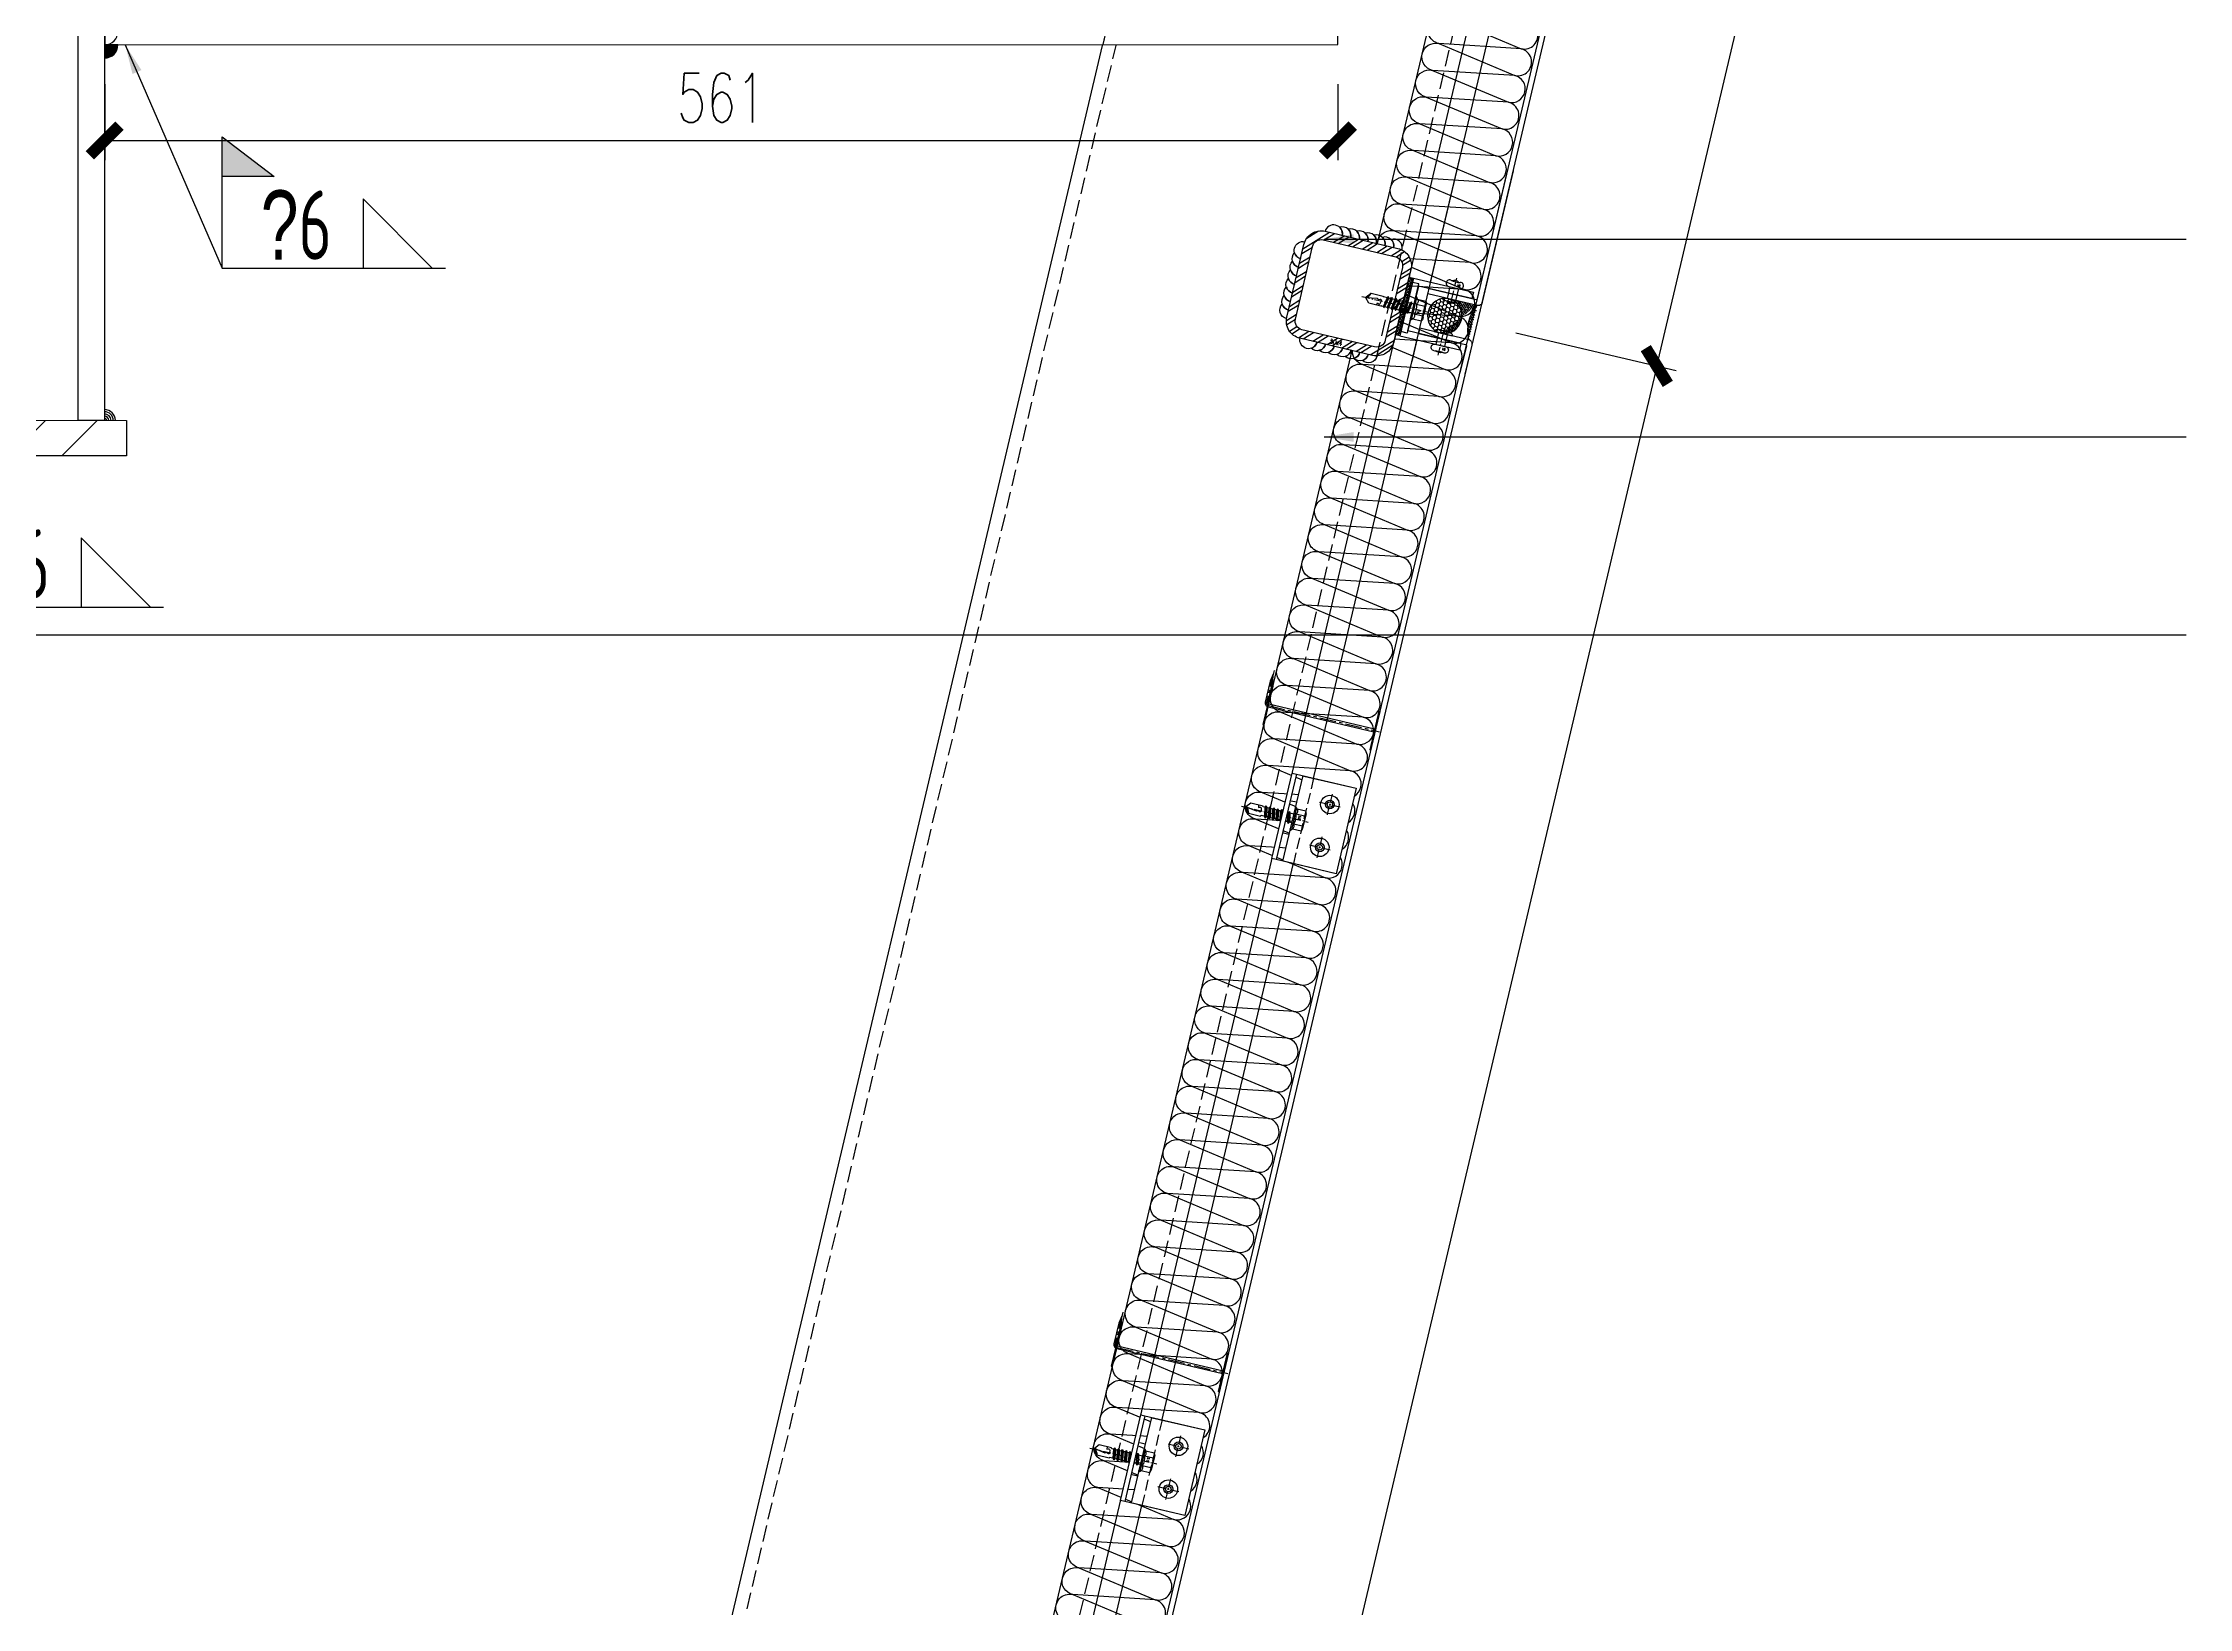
# Model space of a CAD drawing. Extents: x -160106 to 966792, y -663931 to 1550022.
# Drawn here: x -41055 to -40078, y -83659 to -82947 of the extents above; entities that cross this region are included whole.
import ezdxf
from ezdxf.enums import TextEntityAlignment as Align
from ezdxf.xclip import XClip

# ---------------------------------------------------------------- set-up
doc = ezdxf.new("R2010")
doc.units = 0
for name, pattern in [('CENTER', [2, 1.25, -0.25, 0.25, -0.25]), ('ZN-CENTER', [2, 1.25, -0.25, 0.25, -0.25]), ('ZN-DASH', [0.35, 0.25, -0.1])]:
    doc.linetypes.add(name, pattern=pattern)
for name, color, linetype in [('!ZN1-填充-8', 8, 'Continuous'), ('!ZN1-标注-173', 173, 'Continuous'), ('!ZN3-铝板幕墙-3', 3, 'Continuous'), ('!ZN4-焊缝-8', 8, 'Continuous'), ('!ZN4-辅助材料-1', 1, 'Continuous'), ('!ZN4-配件-11', 11, 'Continuous'), ('!ZN5-钢材投影-40', 40, 'Continuous'), ('!ZN5-钢材断面-2', 2, 'Continuous'), ('!ZN5-铝材投影-112', 112, 'Continuous'), ('!ZN6-虚线-8', 8, 'ZN-DASH'), ('!ZN6-轴线-1', 1, 'ZN-CENTER'), ('20剖面图$0$建-墙-填充', 8, 'Continuous'), ('20剖面图$0$建-柱-钢', 9, 'Continuous'), ('DIM', 173, 'Continuous'), ('Fill', 8, 'Continuous'), ('焊缝', 8, 'Continuous')]:
    doc.layers.add(name, color=color, linetype=linetype)
doc.layers.add('@ZN-型材编号（非打印层）', color=8, linetype='Continuous', plot=False)
doc.styles.add('DHTEXT-1', font='ROMANS.shx', dxfattribs={"width": 0.7, "bigfont": 'CHINESE.shx'})
doc.styles.add('HZ_TS_0.7', font='TSSDENG', dxfattribs={"width": 0.7, "bigfont": 'HZTXT'})
doc.dimstyles.new('ZN9', dxfattribs={"dimscale": 9, "dimtxt": 2.5, "dimasz": 1.5, "dimexe": 1, "dimexo": 2, "dimgap": 0.9, "dimtad": 1, "dimdec": 0, "dimdsep": 46, "dimtxsty": 'DHTEXT-1', "dimblk": 'ARCHTICK', "dimcen": 2.5, "dimclrd": 173, "dimclre": 173, "dimclrt": 7, "dimazin": 2, "dimtfac": 1, "dimtix": 1, "dimtmove": 2, "dimatfit": 3, "dimfxl": 0, "dimarcsym": 0})

# ---------------------------------------------------------------- blocks, each defined once
blk = doc.blocks.new('铝板16mm胶缝')
at = {"layer": '!ZN1-填充-8'}
h = blk.add_hatch(dxfattribs=at)
h.set_pattern_fill('HONEY', color=256, scale=0.7, angle=-270, style=0)
h.set_pattern_definition([(90, (10097.3199, 185.0233), (-0.9623705, 1.666875), [1.11125, -2.2225]), (210, (10097.3199, 185.0233), (-0.962370845, -1.6668748), [1.11125, -2.2225]), (150, (10097.3199, 185.0233), (-1.924741345, 2e-07), [-2.2225, 1.11125])])
edge = h.paths.add_edge_path()
edge.add_ellipse((-8.5, 14.57), major_axis=(-8, 0), ratio=0.974793, start_angle=0, end_angle=360)
h = blk.add_hatch(dxfattribs=at)
h.set_pattern_fill('ANSI35', color=256, scale=0.5, angle=-270, style=0)
h.set_pattern_definition([(135, (0, 0), (-1.12253, -1.12253), []), (135, (0, 1.1225), (-1.12253, -1.12253), [1.984375, -0.396875, 0, -0.396875])])
edge = h.paths.add_edge_path()
edge.add_line((-0.51, 1.37), (-0.5, 14.57))
edge.add_line((-16.5, 1.37), (-16.5, 14.57))
edge.add_ellipse((-8.5, 14.57), major_axis=(-8, 0), ratio=0.974793, start_angle=0, end_angle=180)
edge.add_arc((-8.5, -14.45), 17.72, 63.16567, 116.83433)
at = {"layer": '!ZN4-辅助材料-1', "ltscale": 0.5}
blk.add_arc((-8.5, -14.45), 17.72, 63.16567, 116.83433, dxfattribs=at)
blk.add_ellipse((-8.5, 14.57), major_axis=(-8, 0), ratio=0.974793, dxfattribs=at)
at = {"layer": 'Defpoints', "ltscale": 0.5}
for p in [(-16.5, -0.63), (-8.5, -0.63), (-0.5, -0.63)]:
    blk.add_point(p, dxfattribs=at)
blk = doc.blocks.new('*U3378')
at = {"color": 0, "linetype": 'ZN-CENTER', "ltscale": 3}
blk.add_line((24, 0), (-7.28, 0), dxfattribs=at)
at = {"ltscale": 10}
for p, q in [((-5.45, -3.46), (-5.45, 3.46)), ((-1.02, 4.62), (-4.95, 4.62)), ((-1.02, 2.31), (-4.95, 2.31)), ((-0.55, -5.12), (-0.55, 5.12)), ((-0.17, 5.48), (0, 4.84)), ((0, -4.84), (0, 4.84)), ((0, 2.08), (14.29, 2.08)), ((1.42, 2.73), (2.2, -2.73)), ((3.22, 2.73), (4, -2.73)), ((5.02, 2.73), (5.8, -2.73)), ((6.82, 2.73), (7.6, -2.73)), ((8.62, 2.73), (9.4, -2.73)), ((10.42, 2.73), (11.2, -2.73)), ((12.22, 2.73), (13, -2.73)), ((-1.02, -2.31), (-4.95, -2.31)), ((-1.02, -4.62), (-4.95, -4.62)), ((-0.17, -5.48), (0, -4.84)), ((14.29, -2.09), (0, -2.09))]:
    blk.add_line(p, q, dxfattribs=at)
for points in [[(1.83, -2.09), (1.05, 2.08), (1.42, 2.73), (1.79, 2.08), (2.57, -2.09), (2.2, -2.73)], [(3.63, -2.09), (2.85, 2.08), (3.22, 2.73), (3.59, 2.08), (4.37, -2.09), (4, -2.73)], [(5.43, -2.09), (4.65, 2.08), (5.02, 2.73), (5.39, 2.08), (6.17, -2.09), (5.8, -2.73)], [(7.23, -2.09), (6.45, 2.08), (6.82, 2.73), (7.19, 2.08), (7.97, -2.09), (7.6, -2.73)], [(9.03, -2.09), (8.25, 2.08), (8.62, 2.73), (8.99, 2.08), (9.77, -2.09), (9.4, -2.73)], [(10.83, -2.09), (10.05, 2.08), (10.42, 2.73), (10.79, 2.08), (11.57, -2.09), (11.2, -2.73)], [(12.63, -2.09), (11.85, 2.08), (12.22, 2.73), (12.59, 2.08), (13.37, -2.09), (13, -2.73)]]:
    blk.add_lwpolyline(points, close=True, dxfattribs=at)
for points in [[(14.29, -2.09, -0.414214), (14.45, -2.24), (14.45, -2.32), (20.18, -2.32), (22, -0.26), (22, 0.26), (20.18, 2.32), (14.45, 2.32), (14.45, 2.24, -0.414214), (14.29, 2.08)], [(16.51, -2.32), (16.36, -1.2), (15.83, -1.52, -0.530462), (15.03, -1.17), (14.81, 0.1, -0.651316), (15.47, 0.54), (16, 0.21), (16.77, 0.66), (22, -0.26, -0.201226), (20.18, 2.32)]]:
    blk.add_lwpolyline(points, format="xyb", dxfattribs=at)
for centre, radius, start, end in [((-3.87, 3.46), 1.58, 133.17355, 226.82645), ((0.13, 0), 5.58, 155.5673, 204.4327), ((0.07, 3.46), 1.58, 133.17355, 226.82645), ((4.07, 0), 5.58, 155.5673, 204.4327), ((7.48, -2.87), 11.32, 132.49215, 138.60636), ((-3.87, -3.46), 1.58, 133.17355, 226.82645), ((0.07, -3.46), 1.58, 133.17355, 226.82645), ((7.48, 2.87), 11.32, 221.39356, 227.50785)]:
    blk.add_arc(centre, radius, start, end, dxfattribs=at)
at = {"layer": 'Defpoints', "color": 0, "ltscale": 10, "style": 'DHTEXT-1', "width": 0.7}
blk.add_text('5.5', height=1, rotation=90, dxfattribs=at).set_placement((-2.46, -0.93), align=Align.CENTER)
blk = doc.blocks.new('铝板连接件1(新规)')
at = {"layer": '!ZN1-填充-8'}
h = blk.add_hatch(dxfattribs=at)
h.set_pattern_fill('NET3', color=256, scale=0.4, angle=180, style=0)
h.set_pattern_definition([(180, (18968.597, 39999.0891), (-1e-15, -1.27), []), (240, (18968.597, 39999.0891), (1.099852263, -0.635), []), (300, (18968.597, 39999.0891), (1.099852263, 0.635), [])])
h.paths.add_polyline_path([(-13.5, 2), (-13.5, 0), (13.5, 0), (13.5, 2)])
at = {"layer": '!ZN4-辅助材料-1', "ltscale": 5}
blk.add_lwpolyline([(-13.5, 2), (-13.5, 0), (13.5, 0), (13.5, 2)], close=True, dxfattribs=at)
at = {"layer": '!ZN5-铝材投影-112'}
for points in [[(11.5, 2), (-13.5, 2), (-13.5, 30), (-10.5, 30), (-10.5, 5), (11.5, 5)], [(-11.5, 2), (13.5, 2), (13.5, 30), (10.5, 30), (10.5, 5), (-11.5, 5)]]:
    blk.add_lwpolyline(points, close=True, dxfattribs=at)
at = {"layer": '!ZN4-配件-11', "color": 1, "rotation": 270}
blk.add_blockref('*U3378', (0, 5), dxfattribs=at)
blk = doc.blocks.new('*U3563')
at = {"color": 0, "linetype": 'CENTER', "ltscale": 3}
blk.add_line((10.01, 0), (-2.45, 0), dxfattribs=at)
at = {"linetype": 'ByBlock', "lineweight": -2, "ltscale": 10}
for p, q in [((-1.2, -3), (-1.2, 3)), ((0, 4.2), (0, -4.2)), ((5.5, 2), (0, 2)), ((5.5, 2.5), (5.5, -2.5)), ((5.5, -2), (0, -2))]:
    blk.add_line(p, q, dxfattribs=at)
for centre, radius, start, end in [((4.42, 0), 5.96, 160.39505, 199.60495), ((0, 3), 1.2, 90, 180), ((7, 2.5), 1.5, 348.44804, 180), ((16.17, 0), 8, 164.33085, 195.66915), ((6.19, 0), 2.67, 323.22662, 36.78433), ((0, -3), 1.2, 180, 270), ((7, -2.5), 1.5, 180, 11.55196)]:
    blk.add_arc(centre, radius, start, end, dxfattribs=at)
at = {"layer": 'Defpoints', "color": 0, "ltscale": 10, "style": 'DHTEXT-1', "width": 0.7}
blk.add_text('D4', height=1, rotation=90, dxfattribs=at).set_placement((7.37, -1.85), align=Align.CENTER)
blk = doc.blocks.new('*U2369')
at = {"layer": '!ZN3-铝板幕墙-3'}
for p, q in [((-13.5, -5), (-71.45, -5)), ((13.5, -5), (23.65, -5))]:
    blk.add_line(p, q, dxfattribs=at)
for points in [[(-71.45, -30), (-10, -30, 0.414214), (-8, -28), (-8, -5), (-10.5, -5), (-10.5, -27, -0.414214), (-11, -27.5), (-71.45, -27.5)], [(23.65, -30), (10, -30, -0.414214), (8, -28), (8, -5), (10.5, -5), (10.5, -27, 0.414214), (11, -27.5), (23.65, -27.5)]]:
    blk.add_lwpolyline(points, format="xyb", dxfattribs=at)
at = {"layer": '!ZN4-辅助材料-1'}
blk.add_blockref('铝板16mm胶缝', (8.5, -29.37), dxfattribs=at)
at = {"layer": '!ZN4-配件-11', "rotation": 180}
blk.add_blockref('铝板连接件1(新规)', (0, 5), dxfattribs=at)
at = {"layer": '!ZN4-配件-11', "color": 1, "xscale": -1}
blk.add_blockref('*U3563', (-8, -16), dxfattribs=at)
at = {"layer": '!ZN4-配件-11', "color": 1}
blk.add_blockref('*U3563', (8, -16), dxfattribs=at)
blk = doc.blocks.new('方管钢50x4')
at = {"layer": 'Fill'}
h = blk.add_hatch(dxfattribs=at)
h.set_pattern_fill('ANSI32', color=8, scale=0.5, style=0)
h.set_pattern_definition([(45, (-2819.7443, -883.732), (-3.367596, 3.367596), []), (45, (-2817.499, -883.732), (-3.367596, 3.367596), [])])
edge = h.paths.add_edge_path(flags=16)
edge.add_line((-17, 21), (17, 21))
edge.add_arc((17, 17), 4, 0, 90, ccw=False)
edge.add_line((21, 17), (21, -17))
edge.add_arc((17, -17), 4, 270, 360, ccw=False)
edge.add_line((17, -21), (-17, -21))
edge.add_arc((-17, -17), 4, 180, 270, ccw=False)
edge.add_line((-21, -17), (-21, 17))
edge.add_arc((-17, 17), 4, 90, 180, ccw=False)
edge = h.paths.add_edge_path()
edge.add_line((-17, 25), (17, 25))
edge.add_arc((17, 17), 8, 0, 90, ccw=False)
edge.add_line((25, 17), (25, -17))
edge.add_arc((17, -17), 8, 270, 360, ccw=False)
edge.add_line((17, -25), (-17, -25))
edge.add_arc((-17, -17), 8, 180, 270, ccw=False)
edge.add_line((-25, -17), (-25, 17))
edge.add_arc((-17, 17), 8, 90, 180, ccw=False)
for points in [[(-17, 25), (17, 25, -0.414214), (25, 17), (25, -17, -0.414214), (17, -25), (-17, -25, -0.414214), (-25, -17), (-25, 17, -0.414214)], [(-17, 21), (17, 21, -0.414214), (21, 17), (21, -17, -0.414214), (17, -21), (-17, -21, -0.414214), (-21, -17), (-21, 17, -0.414214)]]:
    blk.add_lwpolyline(points, format="xyb", close=True)
at = {"layer": '@ZN-型材编号（非打印层）', "style": 'DHTEXT-1', "width": 0.7}
blk.add_text('50x4', height=2, dxfattribs=at).set_placement((-0.51, -23.04), align=Align.MIDDLE_CENTER)
blk = doc.blocks.new('*U2371')
at = {"layer": '!ZN5-钢材断面-2'}
blk.add_blockref('方管钢50x4', (0, 0), dxfattribs=at)
blk = doc.blocks.new('*U2279')
at = {"linetype": 'ByBlock', "ltscale": 15}
for points in [[(-0.5, 50.6), (-9, 50.6), (-9, 50), (-0.6, 50)], [(0.6, 50), (9, 50), (9, 50.6), (1.2, 50.6)]]:
    blk.add_lwpolyline(points, dxfattribs=at)
blk.add_lwpolyline([(0.6, 0.6), (0.6, 50, -0.414214), (1.2, 50.6), (10.94, 50.6), (14.34, 51.2), (10.94, 51.8), (1.2, 51.8, 0.414214), (-0.6, 50), (-0.6, 0.6)], format="xyb", dxfattribs=at)
at = {"color": 0, "linetype": 'ZN-CENTER', "ltscale": 6}
blk.add_lwpolyline([(16.11, 51.2), (1.2, 51.2, 0.414214), (0, 50), (0, -1.81)], format="xyb", dxfattribs=at)
at = {"linetype": 'ByBlock', "ltscale": 15}
blk.add_lwpolyline([(-9, 0.6), (-9, 0), (9, 0), (9, 0.6)], close=True, dxfattribs=at)
blk = doc.blocks.new('*U1991')
at = {"color": 0, "linetype": 'ZN-CENTER', "ltscale": 3}
blk.add_line((24, 0), (-7.28, 0), dxfattribs=at)
at = {"ltscale": 10}
for p, q in [((-5.45, -3.46), (-5.45, 3.46)), ((-1.02, 4.62), (-4.95, 4.62)), ((-1.02, 2.31), (-4.95, 2.31)), ((-0.55, -5.12), (-0.55, 5.12)), ((-0.17, 5.48), (0, 4.84)), ((0, -4.84), (0, 4.84)), ((0, 2.08), (14.29, 2.08)), ((1.42, 2.73), (2.2, -2.73)), ((3.22, 2.73), (4, -2.73)), ((5.02, 2.73), (5.8, -2.73)), ((6.82, 2.73), (7.6, -2.73)), ((8.62, 2.73), (9.4, -2.73)), ((10.42, 2.73), (11.2, -2.73)), ((12.22, 2.73), (13, -2.73)), ((-1.02, -2.31), (-4.95, -2.31)), ((-1.02, -4.62), (-4.95, -4.62)), ((-0.17, -5.48), (0, -4.84)), ((14.29, -2.09), (0, -2.09))]:
    blk.add_line(p, q, dxfattribs=at)
for points in [[(1.83, -2.09), (1.05, 2.08), (1.42, 2.73), (1.79, 2.08), (2.57, -2.09), (2.2, -2.73)], [(3.63, -2.09), (2.85, 2.08), (3.22, 2.73), (3.59, 2.08), (4.37, -2.09), (4, -2.73)], [(5.43, -2.09), (4.65, 2.08), (5.02, 2.73), (5.39, 2.08), (6.17, -2.09), (5.8, -2.73)], [(7.23, -2.09), (6.45, 2.08), (6.82, 2.73), (7.19, 2.08), (7.97, -2.09), (7.6, -2.73)], [(9.03, -2.09), (8.25, 2.08), (8.62, 2.73), (8.99, 2.08), (9.77, -2.09), (9.4, -2.73)], [(10.83, -2.09), (10.05, 2.08), (10.42, 2.73), (10.79, 2.08), (11.57, -2.09), (11.2, -2.73)], [(12.63, -2.09), (11.85, 2.08), (12.22, 2.73), (12.59, 2.08), (13.37, -2.09), (13, -2.73)]]:
    blk.add_lwpolyline(points, close=True, dxfattribs=at)
for points in [[(14.29, -2.09, -0.414214), (14.45, -2.24), (14.45, -2.32), (20.18, -2.32), (22, -0.26), (22, 0.26), (20.18, 2.32), (14.45, 2.32), (14.45, 2.24, -0.414214), (14.29, 2.08)], [(16.51, -2.32), (16.36, -1.2), (15.83, -1.52, -0.530462), (15.03, -1.17), (14.81, 0.1, -0.651316), (15.47, 0.54), (16, 0.21), (16.77, 0.66), (22, -0.26, -0.201226), (20.18, 2.32)]]:
    blk.add_lwpolyline(points, format="xyb", dxfattribs=at)
for centre, radius, start, end in [((-3.87, 3.46), 1.58, 133.17355, 226.82645), ((0.13, 0), 5.58, 155.5673, 204.4327), ((0.07, 3.46), 1.58, 133.17355, 226.82645), ((4.07, 0), 5.58, 155.5673, 204.4327), ((7.48, -2.87), 11.32, 132.49215, 138.60636), ((-3.87, -3.46), 1.58, 133.17355, 226.82645), ((0.07, -3.46), 1.58, 133.17355, 226.82645), ((7.48, 2.87), 11.32, 221.39356, 227.50785)]:
    blk.add_arc(centre, radius, start, end, dxfattribs=at)
at = {"layer": 'Defpoints', "color": 0, "ltscale": 10, "style": 'DHTEXT-1', "width": 0.7}
blk.add_text('5.5', height=1, rotation=90, dxfattribs=at).set_placement((-2.46, -0.93), align=Align.CENTER)
blk = doc.blocks.new('*U2070')
at = {"color": 0, "linetype": 'CENTER', "ltscale": 3}
for p, q in [((4.88, 0), (-4.88, 0)), ((0, 4.88), (0, -4.88))]:
    blk.add_line(p, q, dxfattribs=at)
at = {"linetype": 'ByBlock', "ltscale": 10}
for radius in [4.2, 2, 1.23]:
    blk.add_circle((0, 0), radius, dxfattribs=at)
blk = doc.blocks.new('*U2372')
at = {"ltscale": 0.125}
blk.add_wipeout([(-20, -30), (20, -30), (20, -5), (-20, -5)], dxfattribs=at).dxf.layer = '!ZN6-虚线-8'
at = {"layer": '!ZN1-填充-8'}
h = blk.add_hatch(dxfattribs=at)
h.set_pattern_fill('NET3', color=256, scale=0.75, angle=180, style=0)
h.set_pattern_definition([(180, (-1731.706, 294.7402), (-3e-16, -2.38125), []), (240, (-1731.706, 294.7402), (2.062223, -1.190625), []), (300, (-1731.706, 294.7402), (2.062223, 1.190625), [])])
h.paths.add_polyline_path([(20, 0), (-20, 0), (-20, -2), (20, -2)])
at = {"layer": '!ZN5-铝材投影-112'}
blk.add_lwpolyline([(20, -2), (-20, -2), (-20, -30), (20, -30)], close=True, dxfattribs=at)
at = {"layer": '!ZN6-虚线-8', "linetype": 'ZN-DASH', "ltscale": 10}
for p, q in [((-7.5, -5), (-7.5, -2)), ((7.5, -5), (7.5, -2))]:
    blk.add_line(p, q, dxfattribs=at)
at = {"layer": '!ZN6-虚线-8', "color": 8, "linetype": 'ZN-DASH', "ltscale": 20}
blk.add_line((-20, -10), (20, -10), dxfattribs=at)
at = {"layer": '!ZN4-配件-11', "color": 1, "xscale": -1, "rotation": 270}
for name, p in [('*U1991', (0, -5)), ('*U2070', (-10, -20)), ('*U2070', (10, -20))]:
    blk.add_blockref(name, p, dxfattribs=at)
at = {"ltscale": 0.25}
blk.add_wipeout([(20, 0), (20, -2), (-20, -2), (-20, 0)], dxfattribs=at).dxf.layer = '!ZN4-辅助材料-1'
at = {"layer": '!ZN4-辅助材料-1'}
blk.add_lwpolyline([(20, 0), (-20, 0), (-20, -2), (20, -2)], close=True, dxfattribs=at)
at = {"layer": '!ZN5-铝材投影-112', "ltscale": 0.25}
blk.add_line((-20, -5), (20, -5), dxfattribs=at)
blk = doc.blocks.new('20250917095411', base_point=(55609.68, -106700.24))
at = {"linetype": 'ZN-DASH', "ltscale": 20}
blk.add_wipeout([(55125.89, -106826.29), (55686.95, -106826.24), (55686.95, -106700.24), (55125.89, -106700.29)], dxfattribs=at).dxf.layer = '!ZN6-虚线-8'
at = {"layer": '!ZN4-焊缝-8', "ltscale": 0.1}
h = blk.add_hatch(color=256, dxfattribs=at)
edge = h.paths.add_edge_path()
edge.add_line((55131.89, -106700.29), (55125.89, -106700.29))
edge.add_line((55125.89, -106700.29), (55125.89, -106694.29))
edge.add_arc((55125.89, -106700.29), 6, 0, 90, ccw=False)
h = blk.add_hatch(color=256, dxfattribs=at)
edge = h.paths.add_edge_path()
edge.add_line((55131.89, -106826.29), (55125.89, -106826.29))
edge.add_line((55125.89, -106826.29), (55125.89, -106832.29))
edge.add_arc((55125.89, -106826.29), 6, 270, 360)
for points in [[(55131.89, -106700.29), (55125.89, -106700.29), (55125.89, -106694.29, -0.414214)], [(55131.89, -106826.29), (55125.89, -106826.29), (55125.89, -106832.29, 0.414214)]]:
    blk.add_lwpolyline(points, format="xyb", close=True, dxfattribs=at)
at = {"layer": '!ZN4-焊缝-8', "color": 8, "ltscale": 20}
blk.add_lwpolyline([(55125.89, -106826.29, 1), (55125.89, -106814.29, -0.267949), (55131.09, -106817.29, 0.57735), (55125.89, -106808.29, -0.267949), (55131.09, -106811.29, 0.57735), (55125.89, -106802.29, -0.267949), (55131.09, -106805.29, 0.57735), (55125.89, -106796.29, -0.267949), (55131.09, -106799.29, 0.57735), (55125.89, -106790.29, -0.267949), (55131.09, -106793.29, 0.57735), (55125.89, -106784.29, -0.267949), (55131.09, -106787.29, 0.57735), (55125.89, -106778.29, -0.267949), (55131.09, -106781.29, 0.57735), (55125.89, -106772.29, -0.267949), (55131.09, -106775.29, 0.57735), (55125.89, -106766.29, -0.267949), (55131.09, -106769.29, 0.57735), (55125.89, -106760.29, -0.267949), (55131.09, -106763.29, 0.57735), (55125.89, -106754.29, -0.267949), (55131.09, -106757.29, 0.57735), (55125.89, -106748.29, -0.267949), (55131.09, -106751.29, 0.57735), (55125.89, -106742.29, -0.267949), (55131.09, -106745.29, 0.57735), (55125.89, -106736.29, -0.267949), (55131.09, -106739.29, 0.57735), (55125.89, -106730.29, -0.267949), (55131.09, -106733.29, 0.57735), (55125.89, -106724.29, -0.267949), (55131.09, -106727.29, 0.57735), (55125.89, -106718.29, -0.267949), (55131.09, -106721.29, 0.57735), (55125.89, -106712.29, -0.267949), (55131.09, -106715.29, 0.57735), (55125.89, -106706.29, -0.267949), (55131.09, -106709.29, 0.57735), (55125.89, -106700.29)], format="xyb", dxfattribs=at)
at = {"layer": '!ZN4-焊缝-8', "ltscale": 0.1}
for points in [[(55634.24, -106715.88, -0.57735), (55640.88, -106713.88, 0.267949), (55638.14, -106716.79, -0.57735), (55644.77, -106714.8, 0.267949), (55642.03, -106717.71, -0.57735), (55648.67, -106715.72, 0.267949), (55645.92, -106718.63, -0.57735), (55652.56, -106716.64, 0.267949), (55649.82, -106719.55, -0.57735), (55656.45, -106717.56, 0.267949), (55653.71, -106720.47, -0.57735), (55660.34, -106718.48, 0.267949), (55657.6, -106721.39, -1), (55665.39, -106723.23, -1)], [(55614.2, -106800.82, 0.57735), (55619.24, -106805.57, -0.267949), (55618.09, -106801.74, 0.57735), (55623.13, -106806.49, -0.267949), (55621.98, -106802.66, 0.57735), (55627.03, -106807.41, -0.267949), (55625.88, -106803.58, 0.57735), (55630.92, -106808.33, -0.267949), (55629.77, -106804.49, 0.57735), (55634.81, -106809.24, -0.267949), (55633.66, -106805.41, 0.57735), (55638.71, -106810.16, -0.267949), (55637.56, -106806.33, 1), (55645.34, -106808.17, 1)]]:
    blk.add_lwpolyline(points, format="xyb", dxfattribs=at)
at = {"layer": '!ZN4-配件-11', "linetype": 'ByBlock', "ltscale": 10}
for points in [[(55657.21, -106733.94), (55649.64, -106726.81), (55639.69, -106729.8), (55637.3, -106739.92), (55644.87, -106747.04), (55654.82, -106744.05)], [(55645.2, -106784.82), (55637.64, -106777.69), (55627.68, -106780.68), (55625.3, -106790.8), (55632.86, -106797.92), (55642.81, -106794.93)]]:
    blk.add_lwpolyline(points, close=True, dxfattribs=at)
for centre, radius in [((55647.26, -106736.93), 12), ((55647.26, -106736.93), 9), ((55647.26, -106736.93), 6), ((55635.25, -106787.81), 12), ((55635.25, -106787.81), 9), ((55635.25, -106787.81), 6)]:
    blk.add_circle(centre, radius, dxfattribs=at)
for centre in [(55647.26, -106736.93), (55635.25, -106787.81)]:
    blk.add_arc(centre, 5.19, 166.72116, 76.72116, dxfattribs=at)
at = {"layer": '!ZN5-钢材投影-40', "ltscale": 800}
for p, q in [((55125.89, -106710.86), (55686.95, -106710.8)), ((55631.81, -106715.3), (55611.76, -106800.25)), ((55670.74, -106724.49), (55631.81, -106715.3)), ((55650.69, -106809.43), (55670.74, -106724.49)), ((55611.76, -106800.25), (55614.2, -106800.82)), ((55614.2, -106800.82), (55650.69, -106809.43)), ((55125.89, -106815.73), (55686.95, -106815.68))]:
    blk.add_line(p, q, dxfattribs=at)
at = {"layer": '!ZN5-钢材投影-40'}
blk.add_lwpolyline([(55125.89, -106826.29), (55686.95, -106826.24), (55686.95, -106700.24), (55125.89, -106700.29)], close=True, dxfattribs=at)
for points in [[(55629.76, -106743.43), (55627.26, -106743.43, -1), (55627.26, -106730.43), (55629.76, -106730.43)], [(55664.76, -106730.43), (55667.26, -106730.43, -1), (55667.26, -106743.43), (55664.76, -106743.43)], [(55617.75, -106794.31), (55615.25, -106794.31, -1), (55615.25, -106781.31), (55617.75, -106781.31)], [(55652.75, -106781.31), (55655.25, -106781.31, -1), (55655.25, -106794.31), (55652.75, -106794.31)]]:
    blk.add_lwpolyline(points, format="xyb", dxfattribs=at)
at = {"layer": '!ZN6-虚线-8', "linetype": 'ZN-DASH', "ltscale": 20}
for p, q in [((55608.71, -106704.34), (55579.89, -106826.46)), ((55609.68, -106700.24), (55579.94, -106826.24)), ((55629.76, -106730.43), (55664.76, -106730.43)), ((55629.76, -106743.43), (55664.76, -106743.43)), ((55617.75, -106781.31), (55652.75, -106781.31)), ((55617.75, -106794.31), (55652.75, -106794.31))]:
    blk.add_line(p, q, dxfattribs=at)
blk.add_lwpolyline([(55657.14, -106723.33), (55638.31, -106803.14), (55637.85, -106805.09, -1), (55625.2, -106802.1), (55625.66, -106800.16), (55644.49, -106720.35), (55645.18, -106717.43, -1), (55657.83, -106720.41)], format="xyb", close=True, dxfattribs=at)
at = {"layer": '!ZN6-轴线-1', "color": 1, "linetype": 'ZN-CENTER', "ltscale": 10}
for p, q in [((55650.54, -106723.03), (55643.98, -106750.82)), ((55633.36, -106733.65), (55661.15, -106740.21)), ((55638.53, -106773.91), (55631.97, -106801.7)), ((55621.36, -106784.53), (55649.14, -106791.09))]:
    blk.add_line(p, q, dxfattribs=at)
blk = doc.blocks.new('20250911134809')
at = {"layer": '20剖面图$0$建-墙-填充'}
h = blk.add_hatch(dxfattribs=at)
h.set_pattern_fill('金属', color=0, scale=20, style=0)
h.set_pattern_definition([(45, (786552.944, -415521.477), (-35.355339, 35.355339), []), (45, (786576.514, -415521.477), (-35.355339, 35.355339), [])])
h.paths.add_polyline_path([(250, 499.72), (250.07, 483.72), (129.02, 484.03), (128.95, 16.03), (250.04, 15.72), (250, -0.28), (0, 0), (0.02, 16), (121.03, 16.03), (121.04, 484.03), (0.04, 484), (0, 500)])
at = {"layer": '20剖面图$0$建-柱-钢', "color": 0}
for p, q in [((0.04, 484), (0, 500)), ((0, 500), (250, 499.72)), ((250, 499.86), (0, 499.86)), ((250, 499.72), (250.04, 483.72)), ((121.04, 484.03), (0.04, 484)), ((121, 16.03), (121.04, 484.03)), ((129.04, 484.03), (129, 16.03)), ((250.04, 483.72), (129.04, 484.03)), ((0, 16), (121, 16.03)), ((0, 0), (0, 16)), ((129, 16.03), (250, 15.72)), ((250, 15.72), (250, -0.28)), ((250, -0.28), (0, 0))]:
    blk.add_line(p, q, dxfattribs=at)
at = {"layer": '焊缝', "ltscale": 30}
for radius in [2, 1]:
    blk.add_arc((239.95, 15.78), radius, 0, 90, dxfattribs=at)
blk = doc.blocks.new('20250911172007', base_point=(16508.93, -155901.86))
at = {"layer": '!ZN5-钢材投影-40', "ltscale": 0.3}
blk.add_lwpolyline([(16499.07, -155901.81), (16498.84, -156369.8), (16486.84, -156369.8), (16487.07, -155901.81)], close=True, dxfattribs=at)
at = {"layer": '焊缝', "ltscale": 30}
for centre, radius, start, end in [((16499.07, -155901.81), 5, 270, 0), ((16499.07, -155901.81), 4, 270, 0), ((16499.07, -155901.81), 3, 270, 0), ((16499.07, -155901.81), 2, 270, 0), ((16499.07, -155901.81), 1, 270, 0), ((16498.84, -156369.8), 5, 0, 90), ((16498.84, -156369.8), 4, 0, 90), ((16498.84, -156369.8), 3, 0, 90)]:
    blk.add_arc(centre, radius, start, end, dxfattribs=at)
blk = doc.blocks.new('20250911162422')
at = {"layer": '!ZN3-铝板幕墙-3'}
for p, q in [((-2157.99, 6025), (771.72, 18439)), ((-2135.7, 6021.48), (794.25, 18436.5)), ((-2133.2, 6021.19), (797.4, 18439))]:
    blk.add_line(p, q, dxfattribs=at)
at = {"layer": '!ZN5-钢材投影-40'}
for p, q in [((-2083.45, 6384.38), (766.79, 18461.68)), ((-2239.17, 6421.13), (564.09, 18299.36))]:
    blk.add_line(p, q, dxfattribs=at)
at = {"layer": '!ZN5-钢材投影-40', "ltscale": 100}
blk.add_line((-2239.17, 6421.13), (600.51, 18453.68), dxfattribs=at)
at = {"layer": '!ZN6-虚线-8', "ltscale": 30}
for p, q in [((-2089.29, 6385.76), (760.56, 18461.38)), ((-2233.33, 6419.76), (606.75, 18453.98))]:
    blk.add_line(p, q, dxfattribs=at)
at = {"layer": 'Fill'}
for points in [[(-1555.79, 8696.39), (-793.2, 11927.73)], [(-2179.75, 6052.51), (-1567.28, 8647.73)]]:
    blk.add_lwpolyline(points, dxfattribs=at)
for points in [[(-1555.76, 8696.38, -0.472398), (-1548.08, 8702.23), (-1513.5, 8687.74, 1), (-1510.63, 8699.9), (-1548.08, 8702.23, -1), (-1545.21, 8714.4), (-1510.63, 8699.9, 1), (-1507.75, 8712.07), (-1545.21, 8714.4, -1), (-1542.34, 8726.56), (-1507.75, 8712.07, 1), (-1504.88, 8724.23), (-1542.34, 8726.56, -1), (-1539.47, 8738.73), (-1504.88, 8724.23, 1), (-1502.01, 8736.4), (-1539.47, 8738.73, -1), (-1536.6, 8750.9), (-1502.01, 8736.4, 1), (-1499.14, 8748.57), (-1536.6, 8750.9, -1), (-1533.73, 8763.06), (-1499.14, 8748.57, 1), (-1496.27, 8760.73), (-1533.73, 8763.06, -1), (-1530.85, 8775.23), (-1496.27, 8760.73, 1), (-1493.4, 8772.9), (-1530.85, 8775.23, -1), (-1527.98, 8787.39), (-1493.4, 8772.9, 1), (-1490.53, 8785.06), (-1527.98, 8787.39, -1), (-1525.11, 8799.56), (-1490.53, 8785.06, 1), (-1487.66, 8797.23)], [(-1540.42, 8685.65), (-1516.37, 8675.57, 1), (-1513.5, 8687.74), (-1540.98, 8689.45)], [(-1543.23, 8673.46), (-1519.24, 8663.4, 1), (-1516.37, 8675.57), (-1542.35, 8677.19)], [(-1546.1, 8661.29), (-1522.11, 8651.24, 1), (-1519.24, 8663.4), (-1545.22, 8665.02)], [(-1549.3, 8649.27), (-1524.98, 8639.07, 1), (-1522.11, 8651.24), (-1548.09, 8652.86)], [(-1697.38, 8069.61, -1), (-1694.51, 8081.78), (-1659.92, 8067.28, 1), (-1657.05, 8079.45), (-1694.51, 8081.78, -1), (-1691.64, 8093.94), (-1657.05, 8079.45, 1), (-1654.18, 8091.61), (-1691.64, 8093.94, -1), (-1688.77, 8106.11), (-1654.18, 8091.61, 1), (-1651.31, 8103.78), (-1688.77, 8106.11, -1), (-1685.9, 8118.27), (-1651.31, 8103.78, 1), (-1648.44, 8115.94), (-1685.9, 8118.27, -1), (-1683.02, 8130.44), (-1648.44, 8115.94, 1), (-1645.57, 8128.11), (-1683.02, 8130.44, -1), (-1680.15, 8142.61), (-1645.57, 8128.11, 1), (-1642.7, 8140.28), (-1680.15, 8142.61, -1), (-1677.28, 8154.77), (-1642.7, 8140.28, 1), (-1639.83, 8152.44), (-1677.28, 8154.77, -1), (-1674.41, 8166.94), (-1639.83, 8152.44, 1), (-1636.95, 8164.61), (-1674.41, 8166.94, -1), (-1671.54, 8179.1), (-1636.95, 8164.61, 1), (-1634.08, 8176.77), (-1671.54, 8179.1, -1), (-1668.67, 8191.27), (-1634.08, 8176.77, 1), (-1631.21, 8188.94), (-1668.67, 8191.27, -1), (-1665.8, 8203.44), (-1631.21, 8188.94, 1), (-1628.34, 8201.1), (-1665.8, 8203.44, -1), (-1662.93, 8215.6), (-1628.34, 8201.1, 1), (-1625.47, 8213.27), (-1662.93, 8215.6, -1), (-1660.05, 8227.77), (-1625.47, 8213.27, 1), (-1622.6, 8225.44), (-1660.05, 8227.77, -1), (-1657.18, 8239.93), (-1622.6, 8225.44, 1), (-1619.73, 8237.6), (-1657.18, 8239.93, -1), (-1654.31, 8252.1), (-1619.73, 8237.6, 1), (-1616.86, 8249.77), (-1654.31, 8252.1, -1), (-1651.44, 8264.26), (-1616.86, 8249.77, 1), (-1613.99, 8261.93), (-1651.44, 8264.26, -1), (-1648.57, 8276.43), (-1613.99, 8261.93, 1), (-1611.11, 8274.1), (-1648.57, 8276.43, -1), (-1645.7, 8288.6), (-1611.11, 8274.1, 1), (-1608.24, 8286.27), (-1645.7, 8288.6, -1), (-1642.83, 8300.76), (-1608.24, 8286.27, 1), (-1605.37, 8298.43), (-1642.83, 8300.76, -1), (-1639.96, 8312.93), (-1605.37, 8298.43, 1), (-1602.5, 8310.6), (-1639.96, 8312.93, -1), (-1637.09, 8325.09), (-1602.5, 8310.6, 1), (-1599.63, 8322.76), (-1637.09, 8325.09, -1), (-1634.21, 8337.26), (-1599.63, 8322.76, 1), (-1596.76, 8334.93), (-1634.21, 8337.26, -1), (-1631.34, 8349.42), (-1596.76, 8334.93, 1), (-1593.89, 8347.09), (-1631.34, 8349.42, -1), (-1628.47, 8361.59), (-1593.89, 8347.09, 1), (-1591.02, 8359.26), (-1628.47, 8361.59, -1), (-1625.6, 8373.76), (-1591.02, 8359.26, 1), (-1588.15, 8371.43), (-1625.6, 8373.76, -1), (-1622.73, 8385.92), (-1588.15, 8371.43, 1), (-1585.27, 8383.59), (-1622.73, 8385.92, -1), (-1619.86, 8398.09), (-1585.27, 8383.59, 1), (-1582.4, 8395.76), (-1619.86, 8398.09, -1), (-1616.99, 8410.25), (-1582.4, 8395.76, 1), (-1579.53, 8407.92), (-1616.99, 8410.25, -1), (-1614.12, 8422.42), (-1579.53, 8407.92, 1), (-1576.66, 8420.09), (-1614.12, 8422.42, -1), (-1611.25, 8434.59), (-1576.66, 8420.09, 1), (-1573.79, 8432.25), (-1611.25, 8434.59, -1), (-1608.37, 8446.75), (-1573.79, 8432.25, 1), (-1570.92, 8444.42), (-1608.37, 8446.75, -1), (-1605.5, 8458.92), (-1570.92, 8444.42, 1), (-1568.05, 8456.59), (-1605.5, 8458.92, -1), (-1602.63, 8471.08), (-1568.05, 8456.59, 1), (-1565.18, 8468.75), (-1602.63, 8471.08, -1), (-1599.76, 8483.25), (-1565.18, 8468.75, 1), (-1562.31, 8480.92), (-1599.76, 8483.25, -1), (-1596.89, 8495.41), (-1562.31, 8480.92, 1), (-1559.43, 8493.08), (-1596.89, 8495.41, -1), (-1594.02, 8507.58), (-1559.43, 8493.08, 1), (-1556.56, 8505.25), (-1594.02, 8507.58, -1), (-1591.15, 8519.75), (-1556.56, 8505.25, 1), (-1553.69, 8517.42), (-1591.15, 8519.75, -1), (-1588.28, 8531.91), (-1553.69, 8517.42, 1), (-1550.82, 8529.58), (-1588.28, 8531.91, -1), (-1585.41, 8544.08), (-1550.82, 8529.58, 1), (-1547.95, 8541.75), (-1585.41, 8544.08, -1), (-1582.53, 8556.24), (-1547.95, 8541.75, 1), (-1545.08, 8553.91), (-1582.53, 8556.24, -1), (-1579.66, 8568.41), (-1545.08, 8553.91, 1), (-1542.21, 8566.08), (-1579.66, 8568.41, -1), (-1576.79, 8580.57), (-1542.21, 8566.08, 1), (-1539.34, 8578.24), (-1576.79, 8580.57, -1), (-1573.92, 8592.74), (-1539.34, 8578.24, 1), (-1536.47, 8590.41), (-1573.92, 8592.74, -1), (-1571.05, 8604.91), (-1536.47, 8590.41, 1), (-1533.59, 8602.58), (-1571.05, 8604.91, -1), (-1568.18, 8617.07), (-1533.59, 8602.58, 1), (-1530.72, 8614.74), (-1568.18, 8617.07, -1), (-1565.31, 8629.24), (-1530.72, 8614.74, 1), (-1527.85, 8626.91), (-1565.31, 8629.24, -1), (-1562.44, 8641.4), (-1527.85, 8626.91, 1), (-1524.98, 8639.07), (-1562.44, 8641.4, -0.358329), (-1567.25, 8647.72, -0.358329)]]:
    blk.add_lwpolyline(points, format="xyb", dxfattribs=at)
at = {"layer": '焊缝', "ltscale": 30}
for points in [[(-1544.64, 8693.58, 0.57735), (-1549.68, 8698.33, -0.267949), (-1548.53, 8694.5, 0.57735), (-1553.58, 8699.25, -0.267949), (-1552.43, 8695.42, 0.57735), (-1557.47, 8700.17, -0.267949), (-1556.32, 8696.34, 0.57735), (-1561.36, 8701.09, -0.267949), (-1560.21, 8697.26, 0.57735), (-1565.26, 8702.01, -0.267949), (-1564.11, 8698.18, 0.57735), (-1569.15, 8702.93, -0.267949), (-1568, 8699.1, 0.57735), (-1573.04, 8703.85, -0.267949), (-1571.89, 8700.01, 1), (-1579.68, 8701.85, 1)], [(-1597.21, 8662.27, -0.57735), (-1599.17, 8668.91, 0.267949), (-1596.27, 8666.15, -0.57735), (-1598.24, 8672.8, 0.267949), (-1595.34, 8670.04, -0.57735), (-1597.3, 8676.69, 0.267949), (-1594.4, 8673.93, -0.57735), (-1596.37, 8680.58, 0.267949), (-1593.47, 8677.82, -0.57735), (-1595.43, 8684.47, 0.267949), (-1592.53, 8681.71, -0.57735), (-1594.5, 8688.35, 0.267949), (-1591.6, 8685.6, -0.57735), (-1593.56, 8692.24, 0.267949), (-1590.66, 8689.49, -1), (-1588.79, 8697.27, -1)], [(-1556.05, 8645.25, -0.57735), (-1562.68, 8643.26, 0.267949), (-1559.94, 8646.17, -0.57735), (-1566.58, 8644.18, 0.267949), (-1563.83, 8647.09, -0.57735), (-1570.47, 8645.1, 0.267949), (-1567.73, 8648.01, -0.57735), (-1574.36, 8646.01, 0.267949), (-1571.62, 8648.93, -0.57735), (-1578.25, 8646.93, 0.267949), (-1575.51, 8649.85, -0.57735), (-1582.15, 8647.85, 0.267949), (-1579.41, 8650.76, -0.57735), (-1586.04, 8648.77, 0.267949), (-1583.3, 8651.68, -1), (-1591.08, 8653.52, -1)]]:
    blk.add_lwpolyline(points, format="xyb", dxfattribs=at)
at = {"layer": '!ZN4-配件-11', "rotation": 346.7211637463087}
blk.add_blockref('*U2371', (-1568.84, 8673.78), dxfattribs=at)
at = {"layer": '!ZN4-配件-11', "color": 1, "rotation": 76.72116374612558}
for p in [(-1556.73, 8474.75), (-1625.63, 8182.77)]:
    blk.add_blockref('*U2279', p, dxfattribs=at)
at = {"ltscale": 100}
blk.add_blockref('20250911134809', (-2375, 8600.14), dxfattribs=at)
at = {"xscale": -1, "rotation": 76.72116374628084}
blk.add_blockref('*U2369', (-1539.64, 8666.89), dxfattribs=at)
at = {"layer": '20剖面图$0$建-柱-钢', "ltscale": 40}
blk.add_blockref('20250911172007', (-2124.95, 9083.86), dxfattribs=at)
at = {"layer": '!ZN5-钢材投影-40', "ltscale": 800}
blk.add_blockref('20250917095411', (-1651.11, 8912.92), dxfattribs=at)
at = {"xscale": -1, "rotation": 76.72116374612558}
for p in [(-1599.25, 8436.08), (-1668.15, 8144.1)]:
    blk.add_blockref('*U2372', p, dxfattribs=at)
blk = doc.blocks.new('_ArchTick')
at = {"color": 0, "linetype": 'ByBlock', "const_width": 0.4}
blk.add_lwpolyline([(-0.5, -0.5), (0.5, 0.5)], dxfattribs=at)
blk = doc.blocks.new('*D2984')
at = {"layer": 'Defpoints', "color": 0, "ltscale": 90, "transparency": 16777216}
for p in [(-40401.97, -83075.1), (-41031.51, -85742.67), (-40949.83, -85761.94)]:
    blk.add_point(p, dxfattribs=at)
at = {"layer": 'DIM', "color": 173, "linetype": 'ByBlock', "lineweight": -2, "ltscale": 90, "transparency": 16777216}
for p, q in [((-40384.45, -83079.24), (-40311.52, -83096.45)), ((-40320.28, -83094.38), (-40949.83, -85761.94)), ((-41013.99, -85746.8), (-40941.07, -85764.01))]:
    blk.add_line(p, q, dxfattribs=at)
at = {"layer": 'DIM', "color": 173, "lineweight": -2, "ltscale": 90, "transparency": 16777216, "xscale": 13.5, "yscale": 13.5, "zscale": 13.5}
for p, rotation in [((-40320.28, -83094.38), 76.72116374612558), ((-40949.83, -85761.94), 256.7211637461256)]:
    blk.add_blockref('_ArchTick', p, dxfattribs=dict(at, rotation=rotation))
at = {"layer": 'DIM', "color": 7, "ltscale": 90, "transparency": 16777216, "insert": (-40653.89, -84423.72), "char_height": 22.5, "attachment_point": 5, "rotation": 76.72116, "style": 'DHTEXT-1'}
blk.add_mtext('2741', dxfattribs=at)
blk = doc.blocks.new('*D2985')
at = {"layer": 'Defpoints', "color": 0, "ltscale": 90, "transparency": 16777216}
for p in [(-40242.9, -82401.09), (-40161.21, -82420.37), (-40401.97, -83075.1)]:
    blk.add_point(p, dxfattribs=at)
at = {"layer": 'DIM', "color": 173, "linetype": 'ByBlock', "lineweight": -2, "ltscale": 90, "transparency": 16777216}
for p, q in [((-40225.38, -82405.23), (-40152.45, -82422.44)), ((-40320.28, -83094.38), (-40161.21, -82420.37)), ((-40384.45, -83079.24), (-40311.52, -83096.45))]:
    blk.add_line(p, q, dxfattribs=at)
at = {"layer": 'DIM', "color": 173, "lineweight": -2, "ltscale": 90, "transparency": 16777216, "xscale": 13.5, "yscale": 13.5, "zscale": 13.5}
for p, rotation in [((-40161.21, -82420.37), 76.72116374612587), ((-40320.28, -83094.38), 256.7211637461259)]:
    blk.add_blockref('_ArchTick', p, dxfattribs=dict(at, rotation=rotation))
at = {"layer": 'DIM', "color": 7, "ltscale": 90, "transparency": 16777216, "insert": (-40259.58, -82752.93), "char_height": 22.5, "attachment_point": 5, "rotation": 76.72116, "style": 'DHTEXT-1'}
blk.add_mtext('DIM', dxfattribs=at)
blk = doc.blocks.new('*D2988')
at = {"layer": 'Defpoints', "color": 0, "ltscale": 90, "transparency": 16777216}
for p in [(-41026.43, -82948.14), (-40465.37, -82948.19), (-40465.37, -82991.76)]:
    blk.add_point(p, dxfattribs=at)
at = {"layer": 'DIM', "color": 173, "linetype": 'ByBlock', "lineweight": -2, "ltscale": 90, "transparency": 16777216}
for p, q in [((-41026.43, -82966.14), (-41026.43, -83000.76)), ((-40465.37, -82966.19), (-40465.37, -83000.76)), ((-41026.43, -82991.76), (-40465.37, -82991.76))]:
    blk.add_line(p, q, dxfattribs=at)
at = {"layer": 'DIM', "color": 173, "lineweight": -2, "ltscale": 90, "transparency": 16777216, "xscale": 13.5, "yscale": 13.5, "zscale": 13.5, "rotation": 180}
blk.add_blockref('_ArchTick', (-41026.43, -82991.76), dxfattribs=at)
at = {"layer": 'DIM', "color": 173, "lineweight": -2, "ltscale": 90, "transparency": 16777216, "xscale": 13.5, "yscale": 13.5, "zscale": 13.5}
blk.add_blockref('_ArchTick', (-40465.37, -82991.76), dxfattribs=at)
at = {"layer": 'DIM', "color": 7, "ltscale": 90, "transparency": 16777216, "insert": (-40745.9, -82972.41), "char_height": 22.5, "attachment_point": 5, "style": 'DHTEXT-1'}
blk.add_mtext('561', dxfattribs=at)
blk = doc.blocks.new('中南-角焊缝符号左')
blk.add_hatch(color=8).paths.add_polyline_path([(0, 6.63), (-2.63, 4.63), (0, 4.63)])
for p, q in [((0, 6.63), (-2.63, 4.63)), ((0, 0), (0, 6.63)), ((-2.63, 4.63), (0, 4.63)), ((-7.13, 3.5), (-10.63, 0)), ((-7.13, 3.5), (-7.13, 0))]:
    blk.add_line(p, q)
at = {"ltscale": 30}
blk.add_line((0, 0), (-11.29, 0), dxfattribs=at)
at = {"color": 0, "style": 'HZ_TS_0.7', "width": 0.7, "flags": 8}
blk.add_attdef('HF', text='', height=3.5, dxfattribs=at).set_placement((-2.45, 2.18), align=Align.MIDDLE_RIGHT)

msp = doc.modelspace()

# ---------------------------------------------------------------- block references
at = {"ltscale": 100}
ref = msp.add_blockref('20250911162422', (-38891.53, -91735.1), dxfattribs=at)
XClip(ref).set_block_clipping_path([(-2642.7646733541, 5752.193232259), (-1150.5523255454, 9333.3919109109)])

# ---------------------------------------------------------------- next in the draw order: block references
at = {"layer": '!ZN1-标注-173', "color": 7}
ref = msp.add_blockref('中南-角焊缝符号左', (-40973.07, -83049.84), dxfattribs=dict(at, xscale=-9, yscale=9, zscale=9))
ref.add_attrib('HF', '%%1376', dxfattribs={"layer": '0', "color": 0, "height": 31.5, "style": 'HZ_TS_0.7', "width": 0.7}).set_placement((-40923.06, -83030.25), align=Align.MIDDLE_RIGHT)
ref = msp.add_blockref('中南-角焊缝符号左', (-41101.35, -83204.02), dxfattribs=dict(at, xscale=-9, yscale=9, zscale=9))
ref.add_attrib('HF', '%%1376', dxfattribs={"layer": '0', "color": 0, "height": 31.5, "style": 'HZ_TS_0.7', "width": 0.7}).set_placement((-41051.34, -83184.43), align=Align.MIDDLE_RIGHT)

# ---------------------------------------------------------------- next in the draw order: dimensions: what is measured, and where the dimension line sits
at = {"layer": 'DIM', "ltscale": 90}
dim = msp.add_aligned_dim(p1=(-40401.97, -83075.1), p2=(-40242.9, -82401.09), distance=-83.93, text='DIM', dimstyle='ZN9', dxfattribs=at)
dim.commit()
dim.dimension.update_dxf_attribs({"geometry": '*D2985', "text_midpoint": (-40259.58, -82752.93)})
dim = msp.add_linear_dim(base=(-40465.37, -82991.76), p1=(-41026.43, -82948.14), p2=(-40465.37, -82948.19), dimstyle='ZN9', dxfattribs=at)
dim.commit()
dim.dimension.update_dxf_attribs({"geometry": '*D2988', "text_midpoint": (-40745.9, -82972.41)})
dim = msp.add_aligned_dim(p1=(-40401.97, -83075.1), p2=(-41031.51, -85742.67), distance=83.93, dimstyle='ZN9', dxfattribs=at)
dim.commit()
dim.dimension.update_dxf_attribs({"geometry": '*D2984', "text_midpoint": (-40653.89, -84423.72)})

# ---------------------------------------------------------------- next in the draw order: leaders
msp.add_leader([(-41017.13, -82948.24), (-40973.07, -83049.84)], dimstyle='ZN9', dxfattribs=at)
at = {"layer": 'DIM'}
for points in [[(-40471.68, -83036.66), (-40192.97, -83036.66), (-40079.44, -83036.66)], [(-40471.68, -83126.66), (-40192.97, -83126.66), (-40079.44, -83126.66)], [(-41164.6, -83216.66), (-40192.97, -83216.66), (-40079.44, -83216.66)]]:
    msp.add_leader(points, dimstyle='ZN9', dxfattribs=at)

doc.saveas('drawing.dxf')
